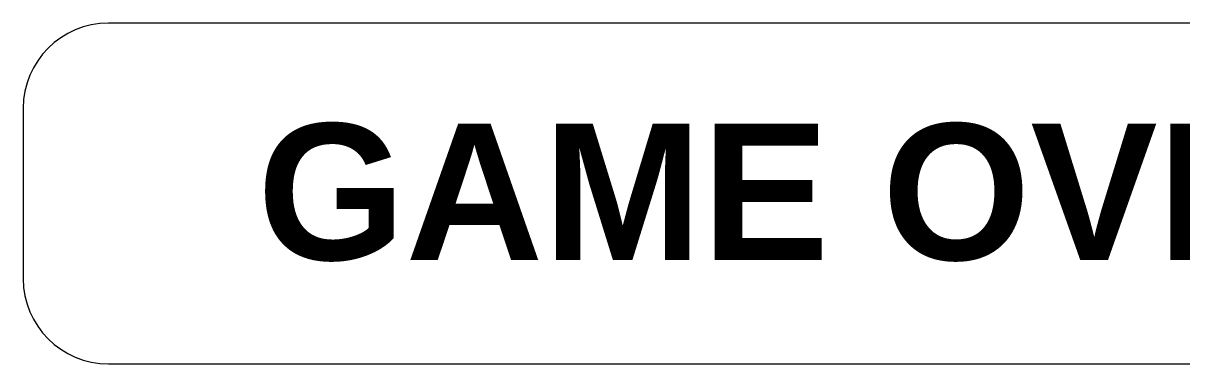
# Model space of a CAD drawing. Header units: metres. Extents: x 4238 to 4687, y -1 to 29.
# Drawn here: x 4318.12 to 4324.92, y 10.04 to 12.04 of the extents above; entities that cross this region are included whole.
import ezdxf

# ---------------------------------------------------------------- set-up
doc = ezdxf.new("R2010")
doc.units = ezdxf.units.M
doc.layers.add('A-DETL', color=90, linetype='Continuous', lineweight=13)
doc.layers.add('G-ANNO-TEXT', color=231, linetype='Continuous', lineweight=5)
doc.styles.add('Arial_B', font='arialbd.ttf', dxfattribs={"height": 0.8})

msp = doc.modelspace()

# ---------------------------------------------------------------- linework, layer by layer
at = {"layer": 'A-DETL', "lineweight": 20}
for p, q in [((4327.1918, 12.0418), (4318.624, 12.0418)), ((4318.124, 11.5418), (4318.124, 10.5418)), ((4318.624, 10.0418), (4327.1918, 10.0418))]:
    msp.add_line(p, q, dxfattribs=at)
for centre, start, end in [((4318.624, 11.5418), 90, 180), ((4318.624, 10.5418), 180, 270)]:
    msp.add_arc(centre, 0.5, start, end, dxfattribs=at)

# ---------------------------------------------------------------- texts
at = {"layer": 'G-ANNO-TEXT', "color": 7, "lineweight": 13, "insert": (4319.4965, 11.4518), "char_height": 0.8, "width": 8.305483, "attachment_point": 1, "style": 'Arial_B'}
msp.add_mtext('GAME OVER', dxfattribs=at)

doc.saveas('drawing.dxf')
